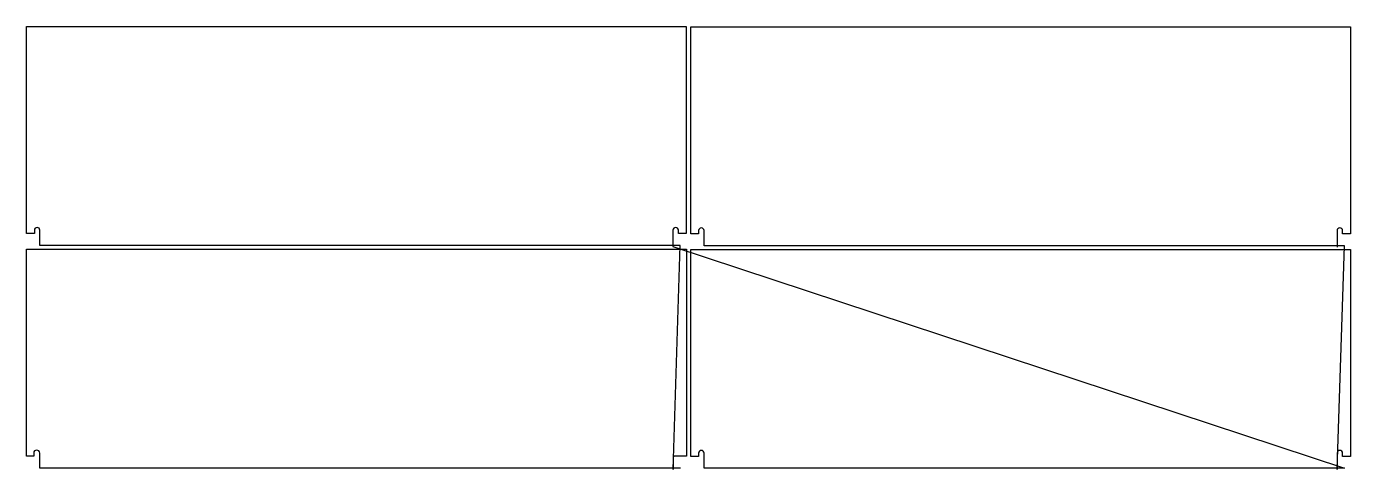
# Model space of a CAD drawing. Header units: metres. Extents: x 15 to 5479, y 10 to 1840.
import ezdxf

# ---------------------------------------------------------------- set-up
doc = ezdxf.new("R2010")
doc.units = ezdxf.units.M

msp = doc.modelspace()

# ---------------------------------------------------------------- linework, layer by layer
at = {"layer": 'TOOL_0'}
for p, q in [((15, 984.374), (15, 1839.624)), ((15, 1839.624), (2737.5, 1839.624)), ((2737.5, 1839.624), (2737.5, 984.374)), ((2755.879, 982.763), (2755.879, 1838.013)), ((2755.879, 1838.013), (5478.379, 1838.013)), ((5478.379, 1838.013), (5478.379, 982.763)), ((47.5, 984.374), (15, 984.374)), ((47.5, 998.124), (47.5, 984.374)), ((70, 935.624), (70, 998.124)), ((2682.5, 998.124), (2682.5, 935.624)), ((2705, 984.374), (2705, 998.124)), ((2737.5, 984.374), (2705, 984.374)), ((2788.379, 996.513), (2788.379, 982.763)), ((2810.879, 934.013), (2810.879, 996.513)), ((5423.379, 996.513), (5423.379, 934.013)), ((5445.879, 982.763), (5445.879, 996.513)), ((2682.5, 935.624), (70, 935.624)), ((2712.994, 935.624), (2682.5, 935.624)), ((2682.5, 935.624), (2682.5, 930.366)), ((2682.5, 930.366), (5454.188, 15.001)), ((2683, 9.995), (2712.994, 935.624)), ((2788.379, 982.763), (2755.879, 982.763)), ((5423.379, 934.013), (2810.879, 934.013)), ((5453.873, 934.013), (5423.379, 934.013)), ((5423.379, 934.013), (5423.379, 928.755)), ((5423.694, 9.743), (5453.873, 934.013)), ((5478.379, 982.763), (5445.879, 982.763)), ((15, 65.001), (15, 920.001)), ((15, 920.001), (2738, 920.001)), ((2738, 920.001), (2738, 65.001)), ((2756.194, 63.751), (2756.194, 919.001)), ((2756.194, 919.001), (5478.694, 919.001)), ((5478.694, 919.001), (5478.694, 63.751)), ((45, 65.001), (15, 65.001)), ((45, 77.501), (45, 65.001)), ((70, 15.001), (70, 77.501)), ((2683, 60.001), (2683, 15.001)), ((2738, 65.001), (2688, 65.001)), ((2788.694, 63.751), (2756.194, 63.751)), ((2788.694, 77.501), (2788.694, 63.751)), ((2811.194, 15.001), (2811.194, 77.501)), ((5423.694, 77.501), (5423.694, 15.001)), ((5446.194, 63.751), (5446.194, 77.501)), ((5478.694, 63.751), (5446.194, 63.751)), ((2683, 15.001), (70, 15.001)), ((2713.789, 15.001), (2683, 15.001)), ((2683, 15.001), (2683, 9.995)), ((5423.694, 15.001), (2811.194, 15.001)), ((5454.188, 15.001), (5423.694, 15.001)), ((5423.694, 15.001), (5423.694, 9.743))]:
    msp.add_line(p, q, dxfattribs=at)
for centre, radius, start in [((58.75, 998.124), 11.25, 0), ((2693.75, 998.124), 11.25, 0), ((2799.629, 996.513), 11.25, 0), ((5434.629, 996.513), 11.25, 0), ((57.5, 77.501), 12.5, 0), ((2688, 60.001), 5, 90), ((2799.944, 77.501), 11.25, 0), ((5434.944, 77.501), 11.25, 0)]:
    msp.add_arc(centre, radius, start, 180, dxfattribs=at)

doc.saveas('drawing.dxf')
